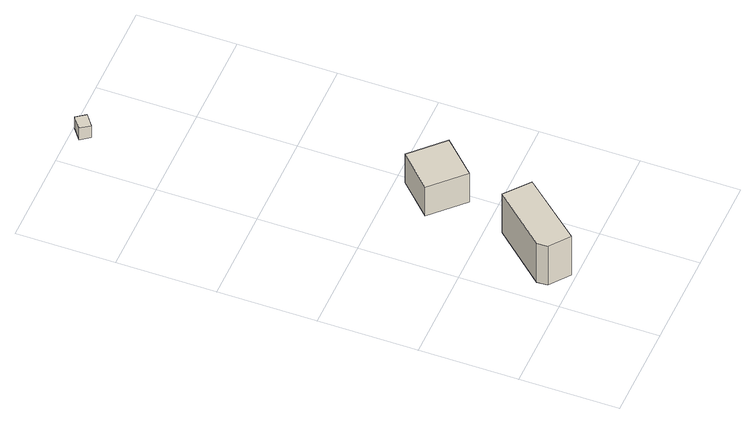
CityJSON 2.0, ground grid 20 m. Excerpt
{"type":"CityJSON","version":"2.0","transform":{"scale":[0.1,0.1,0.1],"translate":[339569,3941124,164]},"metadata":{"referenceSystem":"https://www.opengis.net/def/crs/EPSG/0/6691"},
"CityObjects":{
"building1":{"type":"Building","attributes":{"usage":"412","measuredHeight":10.8,"storeysAboveGround":2,"BuildingIDAttribute.prefecture":"14","BuildingIDAttribute.city":"14151","BuildingDetailAttribute.totalFloorArea":188.73,"BuildingDetailAttribute.buildingFootprintArea":94.37,"BuildingDetailAttribute.buildingStructureType":"601","BuildingDetailAttribute.buildingStructureOrgType":"1","BuildingDetailAttribute.orgUsage":"20","BuildingDetailAttribute.surveyYear":2015},"geometry":[{"type":"Solid","lod":"1","boundaries":[[[[0,1,2,3,4]],[[3,5,6,4]],[[2,7,5,3]],[[1,8,7,2]],[[0,9,8,1]],[[4,6,9,0]],[[5,7,8,9,6]]]]}]},
"building2":{"type":"Building","attributes":{"usage":"411","measuredHeight":8.6,"storeysAboveGround":1,"BuildingIDAttribute.prefecture":"14","BuildingIDAttribute.city":"14151","BuildingDetailAttribute.totalFloorArea":71.28,"BuildingDetailAttribute.buildingFootprintArea":71.28,"BuildingDetailAttribute.buildingStructureType":"601","BuildingDetailAttribute.buildingStructureOrgType":"1","BuildingDetailAttribute.orgUsage":"10","BuildingDetailAttribute.surveyYear":2015},"geometry":[{"type":"Solid","lod":"1","boundaries":[[[[10,11,12,13]],[[12,14,15,13]],[[11,16,14,12]],[[10,17,16,11]],[[13,15,17,10]],[[14,16,17,15]]]]}]},
"building3":{"type":"Building","attributes":{"measuredHeight":3.1,"BuildingIDAttribute.prefecture":"14","BuildingIDAttribute.city":"14151","BuildingDetailAttribute.surveyYear":2015},"geometry":[{"type":"Solid","lod":"1","boundaries":[[[[18,19,20,21]],[[20,22,23,21]],[[19,24,22,20]],[[18,25,24,19]],[[21,23,25,18]],[[22,24,25,23]]]]}]}
},
"vertices":[
[44,41,6],[43,63,6],[137,169,6],[186,129,6],[84,10,6],[186,129,109],[84,10,109],[137,169,109],[43,63,109],[44,41,109],
[158,242,38],[95,305,38],[160,371,38],[223,309,38],[160,371,114],[223,309,114],[95,305,114],[158,242,114],
[19,937,75],[5,956,75],[29,974,75],[43,955,75],[29,974,106],[43,955,106],[5,956,106],[19,937,106]
]}
